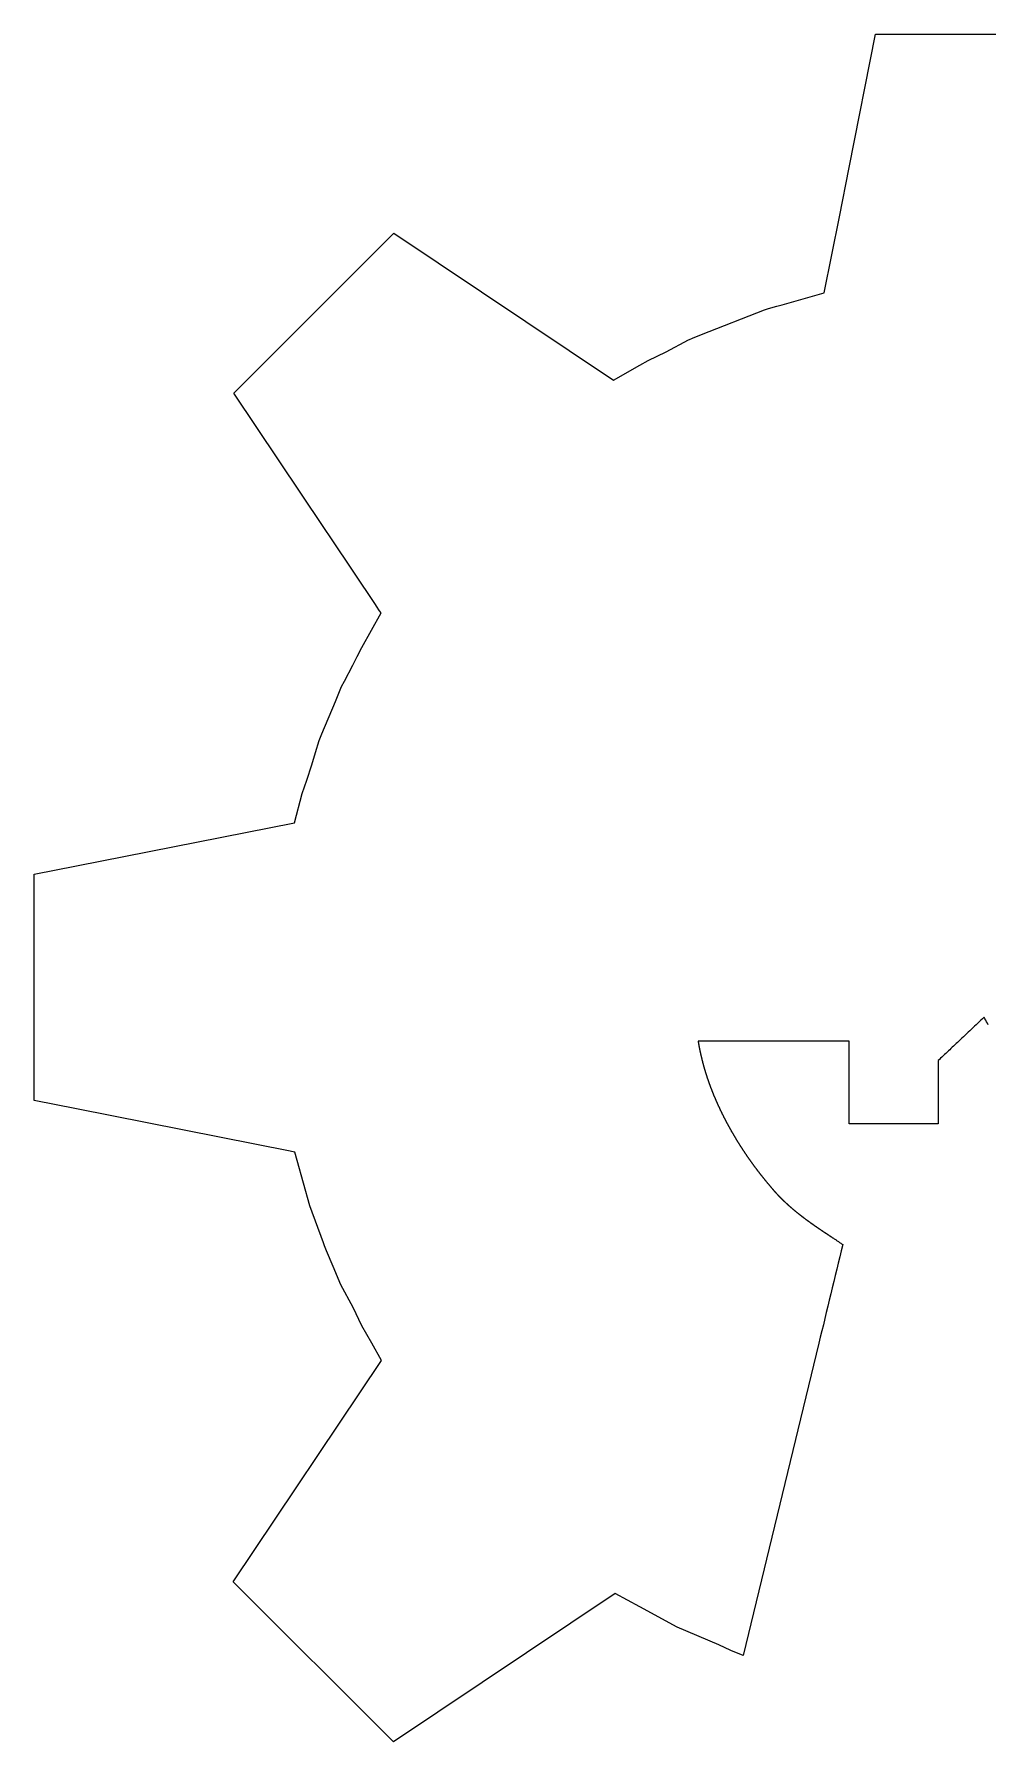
# Model space of a CAD drawing. Extents: x 0.1 to 59.6, y 0.2 to 53.5.
# Drawn here: x 0.1 to 29.8, y 0.2 to 53.5 of the extents above; entities that cross this region are included whole.
import ezdxf

# ---------------------------------------------------------------- set-up
doc = ezdxf.new("R2010")
doc.units = 0
doc.layers.add('BASE', color=7, linetype='CONTINUOUS')

msp = doc.modelspace()

# ---------------------------------------------------------------- linework, layer by layer
at = {"layer": 'BASE', "color": 7}
for p, q in [((25.521, 49.341), (26.344, 53.498)), ((26.344, 53.498), (27.986, 53.498)), ((27.986, 53.498), (28.294, 53.498)), ((28.294, 53.498), (31.536, 53.498)), ((25.215, 47.797), (25.521, 49.341)), ((24.744, 45.422), (25.215, 47.797)), ((6.33, 42.296), (11.322, 47.287)), ((11.322, 47.287), (18.172, 42.703)), ((23.433, 45.056), (24.744, 45.422)), ((20.915, 44.123), (22.879, 44.892)), ((22.879, 44.892), (23.007, 44.938)), ((23.007, 44.938), (23.009, 44.938)), ((23.009, 44.938), (23.265, 45.01)), ((23.265, 45.01), (23.433, 45.056)), ((19.809, 43.583), (20.514, 43.963)), ((20.514, 43.963), (20.54, 43.974)), ((20.54, 43.974), (20.634, 44.013)), ((20.634, 44.013), (20.915, 44.123)), ((18.172, 42.703), (18.996, 43.167)), ((18.996, 43.167), (19.25, 43.311)), ((19.25, 43.311), (19.809, 43.583)), ((9.135, 38.104), (6.33, 42.296)), ((9.374, 37.748), (9.135, 38.104)), ((10.743, 35.702), (9.374, 37.748)), ((10.316, 34.363), (10.92, 35.438)), ((10.775, 35.654), (10.743, 35.702)), ((10.873, 35.508), (10.775, 35.654)), ((10.92, 35.438), (10.873, 35.508)), ((10.176, 34.076), (10.316, 34.363)), ((9.778, 33.314), (10.044, 33.807)), ((10.044, 33.807), (10.176, 34.076)), ((9.495, 32.679), (9.688, 33.147)), ((9.688, 33.147), (9.778, 33.314)), ((9.078, 31.67), (9.495, 32.679)), ((8.875, 31.08), (8.99, 31.462)), ((8.99, 31.462), (9.078, 31.67)), ((8.759, 30.694), (8.875, 31.08)), ((8.604, 30.223), (8.759, 30.694)), ((8.465, 29.802), (8.604, 30.223)), ((8.218, 28.89), (8.465, 29.802)), ((1.422, 27.544), (8.218, 28.89)), ((0.101, 27.282), (1.422, 27.544)), ((0.101, 25.725), (0.101, 27.282)), ((0.101, 22.074), (0.101, 25.725)), ((29.284, 22.4), (29.234, 22.353)), ((29.333, 22.446), (29.284, 22.4)), ((29.382, 22.493), (29.333, 22.446)), ((29.432, 22.539), (29.382, 22.493)), ((29.481, 22.586), (29.432, 22.539)), ((29.53, 22.632), (29.481, 22.586)), ((29.58, 22.679), (29.53, 22.632)), ((29.629, 22.726), (29.58, 22.679)), ((29.678, 22.772), (29.629, 22.726)), ((29.728, 22.819), (29.678, 22.772)), ((29.754, 22.772), (29.728, 22.819)), ((29.781, 22.726), (29.754, 22.772)), ((29.807, 22.679), (29.781, 22.726)), ((29.834, 22.632), (29.807, 22.679)), ((29.86, 22.586), (29.834, 22.632)), ((0.101, 20.223), (0.101, 22.074)), ((20.81, 22.075), (20.812, 22.064)), ((21.104, 22.075), (20.81, 22.075)), ((20.812, 22.064), (20.813, 22.054)), ((20.813, 22.054), (20.815, 22.043)), ((20.815, 22.043), (20.817, 22.033)), ((20.817, 22.033), (20.819, 22.022)), ((20.819, 22.022), (20.82, 22.012)), ((20.82, 22.012), (20.822, 22.001)), ((20.822, 22.001), (20.824, 21.991)), ((20.824, 21.991), (20.826, 21.98)), ((20.826, 21.98), (20.828, 21.97)), ((20.828, 21.97), (20.83, 21.959)), ((20.83, 21.959), (20.832, 21.949)), ((20.832, 21.949), (20.833, 21.938)), ((20.833, 21.938), (20.835, 21.928)), ((20.835, 21.928), (20.837, 21.917)), ((20.837, 21.917), (20.839, 21.907)), ((20.839, 21.907), (20.841, 21.896)), ((20.841, 21.896), (20.843, 21.886)), ((20.843, 21.886), (20.845, 21.875)), ((20.845, 21.875), (20.847, 21.865)), ((20.847, 21.865), (20.849, 21.854)), ((20.849, 21.854), (20.851, 21.844)), ((21.399, 22.075), (21.104, 22.075)), ((21.693, 22.075), (21.399, 22.075)), ((21.988, 22.075), (21.693, 22.075)), ((22.282, 22.075), (21.988, 22.075)), ((22.576, 22.075), (22.282, 22.075)), ((22.871, 22.075), (22.576, 22.075)), ((23.165, 22.075), (22.871, 22.075)), ((23.46, 22.075), (23.165, 22.075)), ((23.754, 22.075), (23.46, 22.075)), ((24.048, 22.075), (23.754, 22.075)), ((24.343, 22.075), (24.048, 22.075)), ((24.637, 22.075), (24.343, 22.075)), ((24.932, 22.075), (24.637, 22.075)), ((25.226, 22.075), (24.932, 22.075)), ((25.521, 22.075), (25.226, 22.075)), ((25.521, 22.035), (25.521, 22.075)), ((25.521, 21.995), (25.521, 22.035)), ((25.521, 21.955), (25.521, 21.995)), ((25.521, 21.915), (25.521, 21.955)), ((25.521, 21.875), (25.521, 21.915)), ((25.521, 21.835), (25.521, 21.875)), ((28.737, 21.885), (28.697, 21.847)), ((28.777, 21.922), (28.737, 21.885)), ((28.818, 21.96), (28.777, 21.922)), ((28.858, 21.998), (28.818, 21.96)), ((28.898, 22.036), (28.858, 21.998)), ((28.938, 22.074), (28.898, 22.036)), ((28.988, 22.121), (28.938, 22.074)), ((29.037, 22.167), (28.988, 22.121)), ((29.086, 22.214), (29.037, 22.167)), ((29.136, 22.26), (29.086, 22.214)), ((29.185, 22.307), (29.136, 22.26)), ((29.234, 22.353), (29.185, 22.307)), ((20.851, 21.844), (20.853, 21.833)), ((20.853, 21.833), (20.856, 21.823)), ((20.856, 21.823), (20.858, 21.813)), ((20.858, 21.813), (20.86, 21.802)), ((20.86, 21.802), (20.862, 21.792)), ((20.862, 21.792), (20.864, 21.781)), ((20.864, 21.781), (20.866, 21.771)), ((20.866, 21.771), (20.868, 21.76)), ((20.868, 21.76), (20.871, 21.75)), ((20.871, 21.75), (20.873, 21.739)), ((20.873, 21.739), (20.875, 21.729)), ((20.875, 21.729), (20.877, 21.719)), ((20.877, 21.719), (20.88, 21.708)), ((20.88, 21.708), (20.882, 21.698)), ((20.882, 21.698), (20.884, 21.687)), ((20.884, 21.687), (20.887, 21.677)), ((20.887, 21.677), (20.889, 21.666)), ((20.889, 21.666), (20.891, 21.656)), ((20.891, 21.656), (20.894, 21.646)), ((20.894, 21.646), (20.896, 21.635)), ((20.896, 21.635), (20.898, 21.625)), ((20.898, 21.625), (20.901, 21.614)), ((20.901, 21.614), (20.903, 21.604)), ((20.903, 21.604), (20.906, 21.594)), ((20.906, 21.594), (20.908, 21.583)), ((20.908, 21.583), (20.911, 21.573)), ((20.911, 21.573), (20.913, 21.562)), ((20.913, 21.562), (20.916, 21.552)), ((20.916, 21.552), (20.918, 21.542)), ((20.918, 21.542), (20.921, 21.531)), ((20.921, 21.531), (20.923, 21.521)), ((20.923, 21.521), (20.926, 21.511)), ((20.926, 21.511), (20.928, 21.5)), ((20.928, 21.5), (20.931, 21.49)), ((20.931, 21.49), (20.934, 21.479)), ((20.934, 21.479), (20.936, 21.469)), ((20.936, 21.469), (20.939, 21.459)), ((20.939, 21.459), (20.942, 21.448)), ((20.942, 21.448), (20.944, 21.438)), ((20.944, 21.438), (20.947, 21.428)), ((20.947, 21.428), (20.95, 21.417)), ((20.95, 21.417), (20.952, 21.407)), ((20.952, 21.407), (20.955, 21.397)), ((20.955, 21.397), (20.958, 21.386)), ((20.958, 21.386), (20.961, 21.376)), ((20.961, 21.376), (20.963, 21.366)), ((20.963, 21.366), (20.966, 21.355)), ((20.966, 21.355), (20.969, 21.345)), ((20.969, 21.345), (20.972, 21.335)), ((20.972, 21.335), (20.975, 21.324)), ((20.975, 21.324), (20.978, 21.314)), ((25.521, 21.795), (25.521, 21.835)), ((25.521, 21.756), (25.521, 21.795)), ((25.521, 21.716), (25.521, 21.756)), ((25.521, 21.676), (25.521, 21.716)), ((25.521, 21.636), (25.521, 21.676)), ((25.521, 21.596), (25.521, 21.636)), ((25.521, 21.556), (25.521, 21.596)), ((25.521, 21.516), (25.521, 21.556)), ((25.521, 21.476), (25.521, 21.516)), ((25.521, 21.436), (25.521, 21.476)), ((25.521, 21.315), (25.521, 21.436)), ((25.521, 21.194), (25.521, 21.315)), ((28.335, 21.505), (28.295, 21.467)), ((28.295, 21.467), (28.295, 21.344)), ((28.295, 21.344), (28.295, 21.221)), ((28.375, 21.543), (28.335, 21.505)), ((28.415, 21.581), (28.375, 21.543)), ((28.456, 21.619), (28.415, 21.581)), ((28.496, 21.657), (28.456, 21.619)), ((28.536, 21.695), (28.496, 21.657)), ((28.576, 21.733), (28.536, 21.695)), ((28.616, 21.771), (28.576, 21.733)), ((28.657, 21.809), (28.616, 21.771)), ((28.697, 21.847), (28.657, 21.809)), ((20.978, 21.314), (20.98, 21.304)), ((20.98, 21.304), (20.983, 21.294)), ((20.983, 21.294), (20.986, 21.283)), ((20.986, 21.283), (20.989, 21.273)), ((20.989, 21.273), (20.992, 21.263)), ((20.992, 21.263), (20.995, 21.252)), ((20.995, 21.252), (20.998, 21.242)), ((20.998, 21.242), (21.001, 21.232)), ((21.001, 21.232), (21.004, 21.222)), ((21.004, 21.222), (21.007, 21.211)), ((21.007, 21.211), (21.01, 21.201)), ((21.01, 21.201), (21.013, 21.191)), ((21.013, 21.191), (21.016, 21.181)), ((21.016, 21.181), (21.019, 21.17)), ((21.019, 21.17), (21.022, 21.16)), ((21.022, 21.16), (21.025, 21.15)), ((21.025, 21.15), (21.028, 21.14)), ((21.028, 21.14), (21.032, 21.129)), ((21.032, 21.129), (21.035, 21.119)), ((21.035, 21.119), (21.038, 21.109)), ((21.038, 21.109), (21.041, 21.099)), ((21.041, 21.099), (21.044, 21.088)), ((21.044, 21.088), (21.047, 21.078)), ((21.047, 21.078), (21.051, 21.068)), ((21.051, 21.068), (21.054, 21.058)), ((21.054, 21.058), (21.057, 21.048)), ((21.057, 21.048), (21.06, 21.037)), ((21.06, 21.037), (21.064, 21.027)), ((21.064, 21.027), (21.067, 21.017)), ((21.067, 21.017), (21.07, 21.007)), ((21.07, 21.007), (21.073, 20.997)), ((21.073, 20.997), (21.077, 20.986)), ((21.077, 20.986), (21.08, 20.976)), ((21.08, 20.976), (21.083, 20.966)), ((21.083, 20.966), (21.087, 20.956)), ((21.087, 20.956), (21.09, 20.946)), ((21.09, 20.946), (21.094, 20.936)), ((21.094, 20.936), (21.097, 20.925)), ((21.097, 20.925), (21.1, 20.915)), ((21.1, 20.915), (21.104, 20.905)), ((21.104, 20.905), (21.107, 20.895)), ((21.107, 20.895), (21.111, 20.885)), ((21.111, 20.885), (21.114, 20.875)), ((21.114, 20.875), (21.118, 20.865)), ((21.118, 20.865), (21.121, 20.854)), ((21.121, 20.854), (21.125, 20.844)), ((21.125, 20.844), (21.128, 20.834)), ((21.128, 20.834), (21.132, 20.824)), ((21.132, 20.824), (21.135, 20.814)), ((21.135, 20.814), (21.139, 20.804)), ((21.139, 20.804), (21.142, 20.794)), ((21.142, 20.794), (21.146, 20.784)), ((21.146, 20.784), (21.149, 20.774)), ((25.521, 21.073), (25.521, 21.194)), ((25.521, 20.952), (25.521, 21.073)), ((25.521, 20.83), (25.521, 20.952)), ((25.521, 20.709), (25.521, 20.83)), ((28.295, 21.221), (28.295, 21.098)), ((28.295, 21.098), (28.295, 20.975)), ((28.295, 20.975), (28.295, 20.851)), ((28.295, 20.851), (28.295, 20.728)), ((21.149, 20.774), (21.153, 20.764)), ((21.153, 20.764), (21.157, 20.753)), ((21.157, 20.753), (21.16, 20.743)), ((21.16, 20.743), (21.164, 20.733)), ((21.164, 20.733), (21.168, 20.723)), ((21.168, 20.723), (21.171, 20.713)), ((21.171, 20.713), (21.175, 20.703)), ((21.175, 20.703), (21.179, 20.693)), ((21.179, 20.693), (21.182, 20.683)), ((21.182, 20.683), (21.186, 20.673)), ((21.186, 20.673), (21.19, 20.663)), ((21.19, 20.663), (21.194, 20.653)), ((21.194, 20.653), (21.197, 20.643)), ((21.197, 20.643), (21.201, 20.633)), ((21.201, 20.633), (21.205, 20.623)), ((21.205, 20.623), (21.209, 20.613)), ((21.209, 20.613), (21.213, 20.603)), ((21.213, 20.603), (21.216, 20.593)), ((21.216, 20.593), (21.22, 20.583)), ((21.22, 20.583), (21.224, 20.573)), ((21.224, 20.573), (21.228, 20.563)), ((21.228, 20.563), (21.232, 20.553)), ((21.232, 20.553), (21.236, 20.543)), ((21.236, 20.543), (21.24, 20.533)), ((21.24, 20.533), (21.243, 20.523)), ((21.243, 20.523), (21.247, 20.513)), ((21.247, 20.513), (21.251, 20.503)), ((21.251, 20.503), (21.255, 20.493)), ((21.255, 20.493), (21.259, 20.483)), ((21.259, 20.483), (21.263, 20.473)), ((21.263, 20.473), (21.267, 20.463)), ((21.267, 20.463), (21.271, 20.453)), ((21.271, 20.453), (21.275, 20.444)), ((21.275, 20.444), (21.279, 20.434)), ((21.279, 20.434), (21.283, 20.424)), ((21.283, 20.424), (21.287, 20.414)), ((21.287, 20.414), (21.291, 20.404)), ((21.291, 20.404), (21.295, 20.394)), ((21.295, 20.394), (21.299, 20.384)), ((21.299, 20.384), (21.304, 20.374)), ((21.304, 20.374), (21.308, 20.364)), ((21.308, 20.364), (21.312, 20.355)), ((21.312, 20.355), (21.316, 20.345)), ((21.316, 20.345), (21.32, 20.335)), ((21.32, 20.335), (21.324, 20.325)), ((21.324, 20.325), (21.328, 20.315)), ((21.328, 20.315), (21.332, 20.305)), ((21.332, 20.305), (21.337, 20.295)), ((21.337, 20.295), (21.341, 20.286)), ((21.341, 20.286), (21.345, 20.276)), ((21.345, 20.276), (21.349, 20.266)), ((21.349, 20.266), (21.353, 20.256)), ((21.353, 20.256), (21.358, 20.246)), ((25.521, 20.588), (25.521, 20.709)), ((25.521, 20.467), (25.521, 20.588)), ((25.521, 20.346), (25.521, 20.467)), ((25.521, 20.224), (25.521, 20.346)), ((28.295, 20.728), (28.295, 20.605)), ((28.295, 20.605), (28.295, 20.482)), ((28.295, 20.482), (28.295, 20.359)), ((28.295, 20.359), (28.295, 20.236)), ((1.422, 19.961), (0.101, 20.223)), ((8.083, 18.641), (1.422, 19.961)), ((21.358, 20.246), (21.362, 20.237)), ((21.362, 20.237), (21.366, 20.227)), ((21.366, 20.227), (21.37, 20.217)), ((21.37, 20.217), (21.375, 20.207)), ((21.375, 20.207), (21.379, 20.197)), ((21.379, 20.197), (21.383, 20.188)), ((21.383, 20.188), (21.388, 20.178)), ((21.388, 20.178), (21.392, 20.168)), ((21.392, 20.168), (21.396, 20.158)), ((21.396, 20.158), (21.401, 20.149)), ((21.401, 20.149), (21.405, 20.139)), ((21.405, 20.139), (21.409, 20.129)), ((21.409, 20.129), (21.414, 20.119)), ((21.414, 20.119), (21.418, 20.11)), ((21.418, 20.11), (21.422, 20.1)), ((21.422, 20.1), (21.427, 20.09)), ((21.427, 20.09), (21.431, 20.08)), ((21.431, 20.08), (21.436, 20.071)), ((21.436, 20.071), (21.44, 20.061)), ((21.44, 20.061), (21.445, 20.051)), ((21.445, 20.051), (21.449, 20.042)), ((21.449, 20.042), (21.454, 20.032)), ((21.454, 20.032), (21.458, 20.022)), ((21.458, 20.022), (21.463, 20.013)), ((21.463, 20.013), (21.467, 20.003)), ((21.467, 20.003), (21.472, 19.993)), ((21.472, 19.993), (21.476, 19.984)), ((21.476, 19.984), (21.481, 19.974)), ((21.481, 19.974), (21.485, 19.964)), ((21.485, 19.964), (21.49, 19.955)), ((21.49, 19.955), (21.494, 19.945)), ((21.494, 19.945), (21.499, 19.936)), ((21.499, 19.936), (21.503, 19.926)), ((21.503, 19.926), (21.508, 19.916)), ((21.508, 19.916), (21.513, 19.907)), ((21.513, 19.907), (21.517, 19.897)), ((21.517, 19.897), (21.522, 19.888)), ((21.522, 19.888), (21.526, 19.878)), ((21.526, 19.878), (21.531, 19.868)), ((21.531, 19.868), (21.536, 19.859)), ((21.536, 19.859), (21.54, 19.849)), ((21.54, 19.849), (21.545, 19.84)), ((21.545, 19.84), (21.55, 19.83)), ((21.55, 19.83), (21.554, 19.821)), ((21.554, 19.821), (21.559, 19.811)), ((21.559, 19.811), (21.564, 19.802)), ((21.564, 19.802), (21.568, 19.792)), ((21.568, 19.792), (21.573, 19.783)), ((21.573, 19.783), (21.578, 19.773)), ((21.578, 19.773), (21.583, 19.764)), ((21.583, 19.764), (21.587, 19.754)), ((21.587, 19.754), (21.592, 19.745)), ((21.592, 19.745), (21.597, 19.735)), ((21.597, 19.735), (21.602, 19.726)), ((21.602, 19.726), (21.607, 19.716)), ((25.521, 20.103), (25.521, 20.224)), ((25.521, 19.982), (25.521, 20.103)), ((25.521, 19.861), (25.521, 19.982)), ((25.521, 19.74), (25.521, 19.861)), ((25.521, 19.618), (25.521, 19.74)), ((28.295, 20.236), (28.295, 20.113)), ((28.295, 20.113), (28.295, 19.989)), ((28.295, 19.989), (28.295, 19.866)), ((28.295, 19.866), (28.295, 19.743)), ((28.295, 19.743), (28.295, 19.62)), ((21.607, 19.716), (21.611, 19.707)), ((21.611, 19.707), (21.616, 19.697)), ((21.616, 19.697), (21.621, 19.688)), ((21.621, 19.688), (21.626, 19.678)), ((21.626, 19.678), (21.631, 19.669)), ((21.631, 19.669), (21.635, 19.66)), ((21.635, 19.66), (21.64, 19.65)), ((21.64, 19.65), (21.645, 19.641)), ((21.645, 19.641), (21.65, 19.631)), ((21.65, 19.631), (21.655, 19.622)), ((21.655, 19.622), (21.66, 19.613)), ((21.66, 19.613), (21.665, 19.603)), ((21.665, 19.603), (21.67, 19.594)), ((21.67, 19.594), (21.675, 19.584)), ((21.675, 19.584), (21.679, 19.575)), ((21.679, 19.575), (21.684, 19.566)), ((21.684, 19.566), (21.689, 19.556)), ((21.689, 19.556), (21.694, 19.547)), ((21.694, 19.547), (21.699, 19.538)), ((21.699, 19.538), (21.704, 19.528)), ((21.704, 19.528), (21.709, 19.519)), ((21.709, 19.519), (21.714, 19.51)), ((21.714, 19.51), (21.719, 19.501)), ((21.719, 19.501), (21.724, 19.491)), ((21.724, 19.491), (21.729, 19.482)), ((21.729, 19.482), (21.734, 19.473)), ((21.734, 19.473), (21.739, 19.463)), ((21.739, 19.463), (21.744, 19.454)), ((21.744, 19.454), (21.749, 19.445)), ((21.749, 19.445), (21.754, 19.436)), ((21.754, 19.436), (21.759, 19.426)), ((21.759, 19.426), (21.764, 19.417)), ((21.764, 19.417), (21.769, 19.408)), ((21.769, 19.408), (21.775, 19.399)), ((21.775, 19.399), (21.78, 19.39)), ((21.78, 19.39), (21.785, 19.38)), ((21.785, 19.38), (21.79, 19.371)), ((21.79, 19.371), (21.795, 19.362)), ((21.795, 19.362), (21.8, 19.353)), ((21.8, 19.353), (21.805, 19.344)), ((21.805, 19.344), (21.81, 19.334)), ((21.81, 19.334), (21.815, 19.325)), ((21.815, 19.325), (21.821, 19.316)), ((21.821, 19.316), (21.826, 19.307)), ((21.826, 19.307), (21.831, 19.298)), ((21.831, 19.298), (21.836, 19.289)), ((21.836, 19.289), (21.841, 19.28)), ((21.841, 19.28), (21.846, 19.271)), ((21.846, 19.271), (21.852, 19.261)), ((21.852, 19.261), (21.857, 19.252)), ((21.857, 19.252), (21.862, 19.243)), ((21.862, 19.243), (21.867, 19.234)), ((21.867, 19.234), (21.872, 19.225)), ((21.872, 19.225), (21.878, 19.216)), ((21.878, 19.216), (21.883, 19.207)), ((21.883, 19.207), (21.888, 19.198)), ((21.888, 19.198), (21.893, 19.189)), ((21.893, 19.189), (21.899, 19.18)), ((25.521, 19.497), (25.521, 19.618)), ((25.662, 19.497), (25.521, 19.497)), ((25.804, 19.497), (25.662, 19.497)), ((25.945, 19.497), (25.804, 19.497)), ((26.086, 19.497), (25.945, 19.497)), ((26.228, 19.497), (26.086, 19.497)), ((26.369, 19.497), (26.228, 19.497)), ((26.51, 19.497), (26.369, 19.497)), ((26.652, 19.497), (26.51, 19.497)), ((26.793, 19.497), (26.652, 19.497)), ((26.935, 19.497), (26.793, 19.497)), ((27.076, 19.497), (26.935, 19.497)), ((27.217, 19.497), (27.076, 19.497)), ((27.359, 19.497), (27.217, 19.497)), ((27.5, 19.497), (27.359, 19.497)), ((27.642, 19.497), (27.5, 19.497)), ((27.783, 19.497), (27.642, 19.497)), ((27.815, 19.497), (27.783, 19.497)), ((27.847, 19.497), (27.815, 19.497)), ((27.879, 19.497), (27.847, 19.497)), ((27.911, 19.497), (27.879, 19.497)), ((27.943, 19.497), (27.911, 19.497)), ((27.975, 19.497), (27.943, 19.497)), ((28.007, 19.497), (27.975, 19.497)), ((28.039, 19.497), (28.007, 19.497)), ((28.071, 19.497), (28.039, 19.497)), ((28.103, 19.497), (28.071, 19.497)), ((28.135, 19.497), (28.103, 19.497)), ((28.167, 19.497), (28.135, 19.497)), ((28.199, 19.497), (28.167, 19.497)), ((28.231, 19.497), (28.199, 19.497)), ((28.263, 19.497), (28.231, 19.497)), ((28.295, 19.497), (28.263, 19.497)), ((28.295, 19.62), (28.295, 19.497)), ((21.899, 19.18), (21.904, 19.171)), ((21.904, 19.171), (21.909, 19.162)), ((21.909, 19.162), (21.915, 19.153)), ((21.915, 19.153), (21.92, 19.144)), ((21.92, 19.144), (21.925, 19.135)), ((21.925, 19.135), (21.93, 19.126)), ((21.93, 19.126), (21.936, 19.117)), ((21.936, 19.117), (21.941, 19.108)), ((21.941, 19.108), (21.946, 19.099)), ((21.946, 19.099), (21.952, 19.09)), ((21.952, 19.09), (21.957, 19.081)), ((21.957, 19.081), (21.962, 19.072)), ((21.962, 19.072), (21.968, 19.063)), ((21.968, 19.063), (21.973, 19.054)), ((21.973, 19.054), (21.978, 19.045)), ((21.978, 19.045), (21.984, 19.037)), ((21.984, 19.037), (21.989, 19.028)), ((21.989, 19.028), (21.995, 19.019)), ((21.995, 19.019), (22, 19.01)), ((22, 19.01), (22.005, 19.001)), ((22.005, 19.001), (22.011, 18.992)), ((22.011, 18.992), (22.016, 18.983)), ((22.016, 18.983), (22.022, 18.974)), ((22.022, 18.974), (22.027, 18.966)), ((22.027, 18.966), (22.032, 18.957)), ((22.032, 18.957), (22.038, 18.948)), ((22.038, 18.948), (22.043, 18.939)), ((22.043, 18.939), (22.049, 18.93)), ((22.049, 18.93), (22.054, 18.922)), ((22.054, 18.922), (22.06, 18.913)), ((22.06, 18.913), (22.065, 18.904)), ((22.065, 18.904), (22.071, 18.895)), ((22.071, 18.895), (22.076, 18.887)), ((22.076, 18.887), (22.081, 18.878)), ((22.081, 18.878), (22.087, 18.869)), ((22.087, 18.869), (22.092, 18.86)), ((22.092, 18.86), (22.098, 18.852)), ((22.098, 18.852), (22.103, 18.843)), ((22.103, 18.843), (22.109, 18.834)), ((22.109, 18.834), (22.114, 18.826)), ((22.114, 18.826), (22.12, 18.817)), ((22.12, 18.817), (22.126, 18.808)), ((22.126, 18.808), (22.131, 18.799)), ((22.131, 18.799), (22.137, 18.791)), ((22.137, 18.791), (22.142, 18.782)), ((22.142, 18.782), (22.148, 18.774)), ((22.148, 18.774), (22.153, 18.765)), ((22.153, 18.765), (22.159, 18.756)), ((22.159, 18.756), (22.164, 18.748)), ((22.164, 18.748), (22.17, 18.739)), ((22.17, 18.739), (22.176, 18.73)), ((22.176, 18.73), (22.181, 18.722)), ((22.181, 18.722), (22.187, 18.713)), ((22.187, 18.713), (22.192, 18.705)), ((22.192, 18.705), (22.198, 18.696)), ((22.198, 18.696), (22.203, 18.688)), ((22.203, 18.688), (22.209, 18.679)), ((22.209, 18.679), (22.215, 18.671)), ((22.215, 18.671), (22.22, 18.662)), ((22.22, 18.662), (22.226, 18.654)), ((22.226, 18.654), (22.232, 18.645)), ((8.129, 18.633), (8.083, 18.641)), ((8.231, 18.613), (8.129, 18.633)), ((8.577, 17.38), (8.231, 18.613)), ((22.232, 18.645), (22.237, 18.637)), ((22.237, 18.637), (22.243, 18.628)), ((22.243, 18.628), (22.248, 18.62)), ((22.248, 18.62), (22.254, 18.611)), ((22.254, 18.611), (22.26, 18.603)), ((22.26, 18.603), (22.265, 18.594)), ((22.265, 18.594), (22.271, 18.586)), ((22.271, 18.586), (22.277, 18.577)), ((22.277, 18.577), (22.282, 18.569)), ((22.282, 18.569), (22.288, 18.561)), ((22.288, 18.561), (22.294, 18.552)), ((22.294, 18.552), (22.299, 18.544)), ((22.299, 18.544), (22.305, 18.535)), ((22.305, 18.535), (22.311, 18.527)), ((22.311, 18.527), (22.316, 18.519)), ((22.316, 18.519), (22.322, 18.51)), ((22.322, 18.51), (22.328, 18.502)), ((22.328, 18.502), (22.334, 18.494)), ((22.334, 18.494), (22.339, 18.485)), ((22.339, 18.485), (22.345, 18.477)), ((22.345, 18.477), (22.351, 18.469)), ((22.351, 18.469), (22.356, 18.46)), ((22.356, 18.46), (22.362, 18.452)), ((22.362, 18.452), (22.368, 18.444)), ((22.368, 18.444), (22.374, 18.436)), ((22.374, 18.436), (22.379, 18.427)), ((22.379, 18.427), (22.385, 18.419)), ((22.385, 18.419), (22.391, 18.411)), ((22.391, 18.411), (22.397, 18.403)), ((22.397, 18.403), (22.402, 18.394)), ((22.402, 18.394), (22.408, 18.386)), ((22.408, 18.386), (22.414, 18.378)), ((22.414, 18.378), (22.42, 18.37)), ((22.42, 18.37), (22.425, 18.362)), ((22.425, 18.362), (22.431, 18.354)), ((22.431, 18.354), (22.437, 18.345)), ((22.437, 18.345), (22.443, 18.337)), ((22.443, 18.337), (22.449, 18.329)), ((22.449, 18.329), (22.454, 18.321)), ((22.454, 18.321), (22.46, 18.313)), ((22.46, 18.313), (22.466, 18.305)), ((22.466, 18.305), (22.472, 18.297)), ((22.472, 18.297), (22.478, 18.289)), ((22.478, 18.289), (22.483, 18.281)), ((22.483, 18.281), (22.489, 18.272)), ((22.489, 18.272), (22.495, 18.264)), ((22.495, 18.264), (22.501, 18.256)), ((22.501, 18.256), (22.507, 18.248)), ((22.507, 18.248), (22.513, 18.24)), ((22.513, 18.24), (22.518, 18.232)), ((22.518, 18.232), (22.524, 18.224)), ((22.524, 18.224), (22.53, 18.216)), ((22.53, 18.216), (22.536, 18.208)), ((22.536, 18.208), (22.542, 18.2)), ((22.542, 18.2), (22.548, 18.192)), ((22.548, 18.192), (22.553, 18.184)), ((22.553, 18.184), (22.559, 18.177)), ((22.559, 18.177), (22.565, 18.169)), ((22.565, 18.169), (22.571, 18.161)), ((22.571, 18.161), (22.577, 18.153)), ((22.577, 18.153), (22.583, 18.145)), ((22.583, 18.145), (22.589, 18.137)), ((22.589, 18.137), (22.594, 18.129)), ((22.594, 18.129), (22.6, 18.121)), ((22.6, 18.121), (22.606, 18.113)), ((22.606, 18.113), (22.612, 18.106)), ((22.612, 18.106), (22.618, 18.098)), ((22.618, 18.098), (22.624, 18.09)), ((22.624, 18.09), (22.63, 18.082)), ((22.63, 18.082), (22.636, 18.074)), ((22.636, 18.074), (22.641, 18.066)), ((22.641, 18.066), (22.647, 18.059)), ((22.647, 18.059), (22.653, 18.051)), ((22.653, 18.051), (22.659, 18.043)), ((22.659, 18.043), (22.665, 18.035)), ((22.665, 18.035), (22.671, 18.028)), ((22.671, 18.028), (22.677, 18.02)), ((22.677, 18.02), (22.683, 18.012)), ((22.683, 18.012), (22.689, 18.005)), ((22.689, 18.005), (22.694, 17.997)), ((22.694, 17.997), (22.7, 17.989)), ((22.7, 17.989), (22.706, 17.982)), ((22.706, 17.982), (22.712, 17.974)), ((22.712, 17.974), (22.718, 17.966)), ((22.718, 17.966), (22.724, 17.959)), ((22.724, 17.959), (22.73, 17.951)), ((22.73, 17.951), (22.736, 17.943)), ((22.736, 17.943), (22.742, 17.936)), ((22.742, 17.936), (22.748, 17.928)), ((22.748, 17.928), (22.754, 17.921)), ((22.754, 17.921), (22.76, 17.913)), ((22.76, 17.913), (22.766, 17.905)), ((22.766, 17.905), (22.771, 17.898)), ((22.771, 17.898), (22.777, 17.89)), ((22.777, 17.89), (22.783, 17.883)), ((22.783, 17.883), (22.789, 17.875)), ((22.789, 17.875), (22.795, 17.868)), ((22.795, 17.868), (22.801, 17.86)), ((22.801, 17.86), (22.807, 17.853)), ((22.807, 17.853), (22.813, 17.845)), ((22.813, 17.845), (22.819, 17.838)), ((22.819, 17.838), (22.825, 17.83)), ((22.825, 17.83), (22.831, 17.823)), ((22.831, 17.823), (22.837, 17.816)), ((22.837, 17.816), (22.843, 17.808)), ((22.843, 17.808), (22.849, 17.801)), ((22.849, 17.801), (22.855, 17.793)), ((22.855, 17.793), (22.861, 17.786)), ((22.861, 17.786), (22.867, 17.779)), ((22.867, 17.779), (22.872, 17.771)), ((22.872, 17.771), (22.878, 17.764)), ((22.878, 17.764), (22.884, 17.757)), ((22.884, 17.757), (22.89, 17.749)), ((22.89, 17.749), (22.896, 17.742)), ((22.896, 17.742), (22.902, 17.735)), ((22.902, 17.735), (22.908, 17.727)), ((22.908, 17.727), (22.914, 17.72)), ((22.914, 17.72), (22.92, 17.713)), ((22.92, 17.713), (22.926, 17.706)), ((22.926, 17.706), (22.932, 17.698)), ((22.932, 17.698), (22.938, 17.691)), ((22.938, 17.691), (22.944, 17.684)), ((22.944, 17.684), (22.95, 17.677)), ((22.95, 17.677), (22.956, 17.669)), ((22.956, 17.669), (22.962, 17.662)), ((22.962, 17.662), (22.968, 17.655)), ((22.968, 17.655), (22.974, 17.648)), ((22.974, 17.648), (22.98, 17.641)), ((22.98, 17.641), (22.986, 17.634)), ((22.986, 17.634), (22.992, 17.627)), ((22.992, 17.627), (22.998, 17.619)), ((22.998, 17.619), (23.004, 17.612)), ((23.004, 17.612), (23.01, 17.605)), ((23.01, 17.605), (23.016, 17.598)), ((23.016, 17.598), (23.022, 17.591)), ((23.022, 17.591), (23.028, 17.584)), ((8.63, 17.193), (8.577, 17.38)), ((8.702, 16.936), (8.63, 17.193)), ((23.028, 17.584), (23.034, 17.577)), ((23.034, 17.577), (23.04, 17.57)), ((23.04, 17.57), (23.045, 17.563)), ((23.045, 17.563), (23.051, 17.556)), ((23.051, 17.556), (23.057, 17.549)), ((23.057, 17.549), (23.063, 17.542)), ((23.063, 17.542), (23.069, 17.535)), ((23.069, 17.535), (23.073, 17.531)), ((23.073, 17.531), (23.076, 17.527)), ((23.076, 17.527), (23.079, 17.523)), ((23.079, 17.523), (23.082, 17.519)), ((23.082, 17.519), (23.086, 17.515)), ((23.086, 17.515), (23.089, 17.511)), ((23.089, 17.511), (23.092, 17.507)), ((23.092, 17.507), (23.096, 17.503)), ((23.096, 17.503), (23.099, 17.499)), ((23.099, 17.499), (23.102, 17.495)), ((23.102, 17.495), (23.106, 17.491)), ((23.106, 17.491), (23.109, 17.487)), ((23.109, 17.487), (23.112, 17.484)), ((23.112, 17.484), (23.116, 17.48)), ((23.116, 17.48), (23.119, 17.476)), ((23.119, 17.476), (23.122, 17.472)), ((23.122, 17.472), (23.126, 17.468)), ((23.126, 17.468), (23.129, 17.464)), ((23.129, 17.464), (23.132, 17.46)), ((23.132, 17.46), (23.136, 17.456)), ((23.136, 17.456), (23.139, 17.452)), ((23.139, 17.452), (23.142, 17.448)), ((23.142, 17.448), (23.146, 17.444)), ((23.146, 17.444), (23.149, 17.441)), ((23.149, 17.441), (23.152, 17.437)), ((23.152, 17.437), (23.156, 17.433)), ((23.156, 17.433), (23.159, 17.429)), ((23.159, 17.429), (23.162, 17.425)), ((23.162, 17.425), (23.166, 17.421)), ((23.166, 17.421), (23.169, 17.417)), ((23.169, 17.417), (23.173, 17.413)), ((23.173, 17.413), (23.176, 17.41)), ((23.176, 17.41), (23.179, 17.406)), ((23.179, 17.406), (23.183, 17.402)), ((23.183, 17.402), (23.186, 17.398)), ((23.186, 17.398), (23.19, 17.394)), ((23.19, 17.394), (23.193, 17.39)), ((23.193, 17.39), (23.196, 17.387)), ((23.196, 17.387), (23.2, 17.383)), ((23.2, 17.383), (23.203, 17.379)), ((23.203, 17.379), (23.207, 17.375)), ((23.207, 17.375), (23.21, 17.371)), ((23.21, 17.371), (23.214, 17.367)), ((23.214, 17.367), (23.217, 17.364)), ((23.217, 17.364), (23.22, 17.36)), ((23.22, 17.36), (23.224, 17.356)), ((23.224, 17.356), (23.227, 17.352)), ((23.227, 17.352), (23.231, 17.348)), ((23.231, 17.348), (23.234, 17.345)), ((23.234, 17.345), (23.238, 17.341)), ((23.238, 17.341), (23.241, 17.337)), ((23.241, 17.337), (23.245, 17.333)), ((23.245, 17.333), (23.248, 17.33)), ((23.248, 17.33), (23.251, 17.326)), ((23.251, 17.326), (23.255, 17.322)), ((23.255, 17.322), (23.258, 17.318)), ((23.258, 17.318), (23.262, 17.315)), ((23.262, 17.315), (23.265, 17.311)), ((23.265, 17.311), (23.269, 17.307)), ((23.269, 17.307), (23.272, 17.303)), ((23.272, 17.303), (23.276, 17.3)), ((23.276, 17.3), (23.279, 17.296)), ((23.279, 17.296), (23.283, 17.292)), ((23.283, 17.292), (23.286, 17.288)), ((23.286, 17.288), (23.29, 17.285)), ((23.29, 17.285), (23.293, 17.281)), ((23.293, 17.281), (23.297, 17.277)), ((23.297, 17.277), (23.3, 17.274)), ((23.3, 17.274), (23.304, 17.27)), ((23.304, 17.27), (23.307, 17.266)), ((23.307, 17.266), (23.311, 17.262)), ((23.311, 17.262), (23.314, 17.259)), ((23.314, 17.259), (23.318, 17.255)), ((23.318, 17.255), (23.322, 17.251)), ((23.322, 17.251), (23.325, 17.248)), ((23.325, 17.248), (23.329, 17.244)), ((23.329, 17.244), (23.332, 17.24)), ((23.332, 17.24), (23.336, 17.237)), ((23.336, 17.237), (23.339, 17.233)), ((23.339, 17.233), (23.343, 17.229)), ((23.343, 17.229), (23.346, 17.226)), ((23.346, 17.226), (23.35, 17.222)), ((23.35, 17.222), (23.354, 17.218)), ((23.354, 17.218), (23.357, 17.215)), ((23.357, 17.215), (23.361, 17.211)), ((23.361, 17.211), (23.364, 17.207)), ((23.364, 17.207), (23.368, 17.204)), ((23.368, 17.204), (23.371, 17.2)), ((23.371, 17.2), (23.375, 17.197)), ((23.375, 17.197), (23.379, 17.193)), ((23.379, 17.193), (23.382, 17.189)), ((23.382, 17.189), (23.386, 17.186)), ((23.386, 17.186), (23.389, 17.182)), ((23.389, 17.182), (23.393, 17.179)), ((23.393, 17.179), (23.397, 17.175)), ((23.397, 17.175), (23.4, 17.171)), ((23.4, 17.171), (23.404, 17.168)), ((23.404, 17.168), (23.407, 17.164)), ((23.407, 17.164), (23.411, 17.161)), ((23.411, 17.161), (23.415, 17.157)), ((23.415, 17.157), (23.418, 17.153)), ((23.418, 17.153), (23.422, 17.15)), ((23.422, 17.15), (23.426, 17.146)), ((23.426, 17.146), (23.429, 17.143)), ((23.429, 17.143), (23.433, 17.139)), ((23.433, 17.139), (23.436, 17.136)), ((23.436, 17.136), (23.44, 17.132)), ((23.44, 17.132), (23.444, 17.128)), ((23.444, 17.128), (23.447, 17.125)), ((23.447, 17.125), (23.451, 17.121)), ((23.451, 17.121), (23.455, 17.118)), ((23.455, 17.118), (23.458, 17.114)), ((23.458, 17.114), (23.462, 17.111)), ((23.462, 17.111), (23.466, 17.107)), ((23.466, 17.107), (23.469, 17.104)), ((23.469, 17.104), (23.473, 17.1)), ((23.473, 17.1), (23.477, 17.097)), ((23.477, 17.097), (23.48, 17.093)), ((23.48, 17.093), (23.484, 17.09)), ((23.484, 17.09), (23.488, 17.086)), ((23.488, 17.086), (23.491, 17.082)), ((23.491, 17.082), (23.495, 17.079)), ((23.495, 17.079), (23.499, 17.075)), ((23.499, 17.075), (23.502, 17.072)), ((23.502, 17.072), (23.506, 17.068)), ((23.506, 17.068), (23.51, 17.065)), ((23.51, 17.065), (23.514, 17.061)), ((23.514, 17.061), (23.517, 17.058)), ((23.517, 17.058), (23.521, 17.055)), ((23.521, 17.055), (23.525, 17.051)), ((9.121, 15.781), (8.702, 16.936)), ((23.525, 17.051), (23.528, 17.048)), ((23.528, 17.048), (23.532, 17.044)), ((23.532, 17.044), (23.536, 17.041)), ((23.536, 17.041), (23.54, 17.037)), ((23.54, 17.037), (23.543, 17.034)), ((23.543, 17.034), (23.547, 17.03)), ((23.547, 17.03), (23.551, 17.027)), ((23.551, 17.027), (23.554, 17.023)), ((23.554, 17.023), (23.558, 17.02)), ((23.558, 17.02), (23.562, 17.016)), ((23.562, 17.016), (23.566, 17.013)), ((23.566, 17.013), (23.569, 17.01)), ((23.569, 17.01), (23.573, 17.006)), ((23.573, 17.006), (23.577, 17.003)), ((23.577, 17.003), (23.581, 16.999)), ((23.581, 16.999), (23.584, 16.996)), ((23.584, 16.996), (23.588, 16.992)), ((23.588, 16.992), (23.592, 16.989)), ((23.592, 16.989), (23.596, 16.986)), ((23.596, 16.986), (23.599, 16.982)), ((23.599, 16.982), (23.603, 16.979)), ((23.603, 16.979), (23.607, 16.975)), ((23.607, 16.975), (23.611, 16.972)), ((23.611, 16.972), (23.615, 16.969)), ((23.615, 16.969), (23.618, 16.965)), ((23.618, 16.965), (23.622, 16.962)), ((23.622, 16.962), (23.626, 16.958)), ((23.626, 16.958), (23.63, 16.955)), ((23.63, 16.955), (23.633, 16.952)), ((23.633, 16.952), (23.637, 16.948)), ((23.637, 16.948), (23.641, 16.945)), ((23.641, 16.945), (23.645, 16.941)), ((23.645, 16.941), (23.649, 16.938)), ((23.649, 16.938), (23.652, 16.935)), ((23.652, 16.935), (23.656, 16.931)), ((23.656, 16.931), (23.66, 16.928)), ((23.66, 16.928), (23.664, 16.925)), ((23.664, 16.925), (23.668, 16.921)), ((23.668, 16.921), (23.672, 16.918)), ((23.672, 16.918), (23.675, 16.915)), ((23.675, 16.915), (23.679, 16.911)), ((23.679, 16.911), (23.683, 16.908)), ((23.683, 16.908), (23.687, 16.905)), ((23.687, 16.905), (23.691, 16.901)), ((23.691, 16.901), (23.694, 16.898)), ((23.694, 16.898), (23.698, 16.895)), ((23.698, 16.895), (23.702, 16.891)), ((23.702, 16.891), (23.706, 16.888)), ((23.706, 16.888), (23.71, 16.885)), ((23.71, 16.885), (23.714, 16.881)), ((23.714, 16.881), (23.718, 16.878)), ((23.718, 16.878), (23.721, 16.875)), ((23.721, 16.875), (23.725, 16.871)), ((23.725, 16.871), (23.729, 16.868)), ((23.729, 16.868), (23.733, 16.865)), ((23.733, 16.865), (23.737, 16.861)), ((23.737, 16.861), (23.741, 16.858)), ((23.741, 16.858), (23.745, 16.855)), ((23.745, 16.855), (23.748, 16.852)), ((23.748, 16.852), (23.752, 16.848)), ((23.752, 16.848), (23.756, 16.845)), ((23.756, 16.845), (23.76, 16.842)), ((23.76, 16.842), (23.764, 16.838)), ((23.764, 16.838), (23.768, 16.835)), ((23.768, 16.835), (23.772, 16.832)), ((23.772, 16.832), (23.776, 16.829)), ((23.776, 16.829), (23.779, 16.825)), ((23.779, 16.825), (23.783, 16.822)), ((23.783, 16.822), (23.787, 16.819)), ((23.787, 16.819), (23.791, 16.815)), ((23.791, 16.815), (23.795, 16.812)), ((23.795, 16.812), (23.799, 16.809)), ((23.799, 16.809), (23.803, 16.806)), ((23.803, 16.806), (23.807, 16.802)), ((23.807, 16.802), (23.811, 16.799)), ((23.811, 16.799), (23.815, 16.796)), ((23.815, 16.796), (23.818, 16.793)), ((23.818, 16.793), (23.822, 16.789)), ((23.822, 16.789), (23.826, 16.786)), ((23.826, 16.786), (23.83, 16.783)), ((23.83, 16.783), (23.834, 16.78)), ((23.834, 16.78), (23.838, 16.777)), ((23.838, 16.777), (23.842, 16.773)), ((23.842, 16.773), (23.846, 16.77)), ((23.846, 16.77), (23.85, 16.767)), ((23.85, 16.767), (23.854, 16.764)), ((23.854, 16.764), (23.858, 16.76)), ((23.858, 16.76), (23.862, 16.757)), ((23.862, 16.757), (23.866, 16.754)), ((23.866, 16.754), (23.869, 16.751)), ((23.869, 16.751), (23.873, 16.748)), ((23.873, 16.748), (23.877, 16.744)), ((23.877, 16.744), (23.881, 16.741)), ((23.881, 16.741), (23.885, 16.738)), ((23.885, 16.738), (23.889, 16.735)), ((23.889, 16.735), (23.893, 16.732)), ((23.893, 16.732), (23.897, 16.728)), ((23.897, 16.728), (23.901, 16.725)), ((23.901, 16.725), (23.905, 16.722)), ((23.905, 16.722), (23.909, 16.719)), ((23.909, 16.719), (23.913, 16.716)), ((23.913, 16.716), (23.917, 16.713)), ((23.917, 16.713), (23.921, 16.709)), ((23.921, 16.709), (23.925, 16.706)), ((23.925, 16.706), (23.929, 16.703)), ((23.929, 16.703), (23.933, 16.7)), ((23.933, 16.7), (23.937, 16.697)), ((23.937, 16.697), (23.941, 16.694)), ((23.941, 16.694), (23.945, 16.69)), ((23.945, 16.69), (23.949, 16.687)), ((23.949, 16.687), (23.953, 16.684)), ((23.953, 16.684), (23.957, 16.681)), ((23.957, 16.681), (23.961, 16.678)), ((23.961, 16.678), (23.965, 16.675)), ((23.965, 16.675), (23.969, 16.671)), ((23.969, 16.671), (23.973, 16.668)), ((23.973, 16.668), (23.977, 16.665)), ((23.977, 16.665), (23.981, 16.662)), ((23.981, 16.662), (23.985, 16.659)), ((23.985, 16.659), (23.989, 16.656)), ((23.989, 16.656), (23.993, 16.653)), ((23.993, 16.653), (23.997, 16.65)), ((23.997, 16.65), (24.001, 16.646)), ((24.001, 16.646), (24.005, 16.643)), ((24.005, 16.643), (24.009, 16.64)), ((24.009, 16.64), (24.013, 16.637)), ((24.013, 16.637), (24.017, 16.634)), ((24.017, 16.634), (24.021, 16.631)), ((24.021, 16.631), (24.025, 16.628)), ((24.025, 16.628), (24.029, 16.625)), ((24.029, 16.625), (24.033, 16.622)), ((24.033, 16.622), (24.037, 16.618)), ((24.037, 16.618), (24.041, 16.615)), ((24.041, 16.615), (24.045, 16.612)), ((24.045, 16.612), (24.049, 16.609)), ((24.049, 16.609), (24.053, 16.606)), ((24.053, 16.606), (24.057, 16.603)), ((24.057, 16.603), (24.061, 16.6)), ((24.061, 16.6), (24.065, 16.597)), ((24.065, 16.597), (24.069, 16.594)), ((24.069, 16.594), (24.073, 16.591)), ((24.073, 16.591), (24.077, 16.588)), ((24.077, 16.588), (24.081, 16.584)), ((24.081, 16.584), (24.085, 16.581)), ((24.085, 16.581), (24.089, 16.578)), ((24.089, 16.578), (24.093, 16.575)), ((24.093, 16.575), (24.098, 16.572)), ((24.098, 16.572), (24.102, 16.569)), ((24.102, 16.569), (24.106, 16.566)), ((24.106, 16.566), (24.11, 16.563)), ((24.11, 16.563), (24.114, 16.56)), ((24.114, 16.56), (24.118, 16.557)), ((24.118, 16.557), (24.122, 16.554)), ((24.122, 16.554), (24.126, 16.551)), ((24.126, 16.551), (24.13, 16.548)), ((24.13, 16.548), (24.134, 16.545)), ((24.134, 16.545), (24.138, 16.542)), ((24.138, 16.542), (24.142, 16.539)), ((24.142, 16.539), (24.146, 16.535)), ((24.146, 16.535), (24.15, 16.532)), ((24.15, 16.532), (24.154, 16.529)), ((24.154, 16.529), (24.159, 16.526)), ((24.159, 16.526), (24.163, 16.523)), ((24.163, 16.523), (24.167, 16.52)), ((24.167, 16.52), (24.171, 16.517)), ((24.171, 16.517), (24.175, 16.514)), ((24.175, 16.514), (24.179, 16.511)), ((24.179, 16.511), (24.183, 16.508)), ((24.183, 16.508), (24.187, 16.505)), ((24.187, 16.505), (24.191, 16.502)), ((24.191, 16.502), (24.195, 16.499)), ((24.195, 16.499), (24.199, 16.496)), ((24.199, 16.496), (24.204, 16.493)), ((24.204, 16.493), (24.208, 16.49)), ((24.208, 16.49), (24.212, 16.487)), ((24.212, 16.487), (24.216, 16.484)), ((24.216, 16.484), (24.22, 16.481)), ((24.22, 16.481), (24.224, 16.478)), ((24.224, 16.478), (24.228, 16.475)), ((24.228, 16.475), (24.232, 16.472)), ((24.232, 16.472), (24.236, 16.469)), ((24.236, 16.469), (24.241, 16.466)), ((24.241, 16.466), (24.245, 16.463)), ((24.245, 16.463), (24.249, 16.46)), ((24.249, 16.46), (24.253, 16.457)), ((24.253, 16.457), (24.257, 16.454)), ((24.257, 16.454), (24.261, 16.451)), ((24.261, 16.451), (24.265, 16.448)), ((24.265, 16.448), (24.269, 16.445)), ((24.269, 16.445), (24.273, 16.442)), ((24.273, 16.442), (24.278, 16.439)), ((24.278, 16.439), (24.282, 16.436)), ((24.282, 16.436), (24.286, 16.433)), ((24.286, 16.433), (24.29, 16.43)), ((24.29, 16.43), (24.294, 16.427)), ((24.294, 16.427), (24.298, 16.424)), ((24.298, 16.424), (24.302, 16.421)), ((24.302, 16.421), (24.307, 16.418)), ((24.307, 16.418), (24.311, 16.415)), ((24.311, 16.415), (24.315, 16.412)), ((24.315, 16.412), (24.319, 16.409)), ((24.319, 16.409), (24.323, 16.406)), ((24.323, 16.406), (24.327, 16.403)), ((24.327, 16.403), (24.331, 16.4)), ((24.331, 16.4), (24.336, 16.397)), ((24.336, 16.397), (24.34, 16.395)), ((24.34, 16.395), (24.344, 16.392)), ((24.344, 16.392), (24.348, 16.389)), ((24.348, 16.389), (24.352, 16.386)), ((24.352, 16.386), (24.356, 16.383)), ((24.356, 16.383), (24.36, 16.38)), ((24.36, 16.38), (24.365, 16.377)), ((24.365, 16.377), (24.369, 16.374)), ((24.369, 16.374), (24.373, 16.371)), ((24.373, 16.371), (24.377, 16.368)), ((24.377, 16.368), (24.381, 16.365)), ((24.381, 16.365), (24.385, 16.362)), ((24.385, 16.362), (24.39, 16.359)), ((24.39, 16.359), (24.394, 16.356)), ((24.394, 16.356), (24.398, 16.353)), ((24.398, 16.353), (24.402, 16.35)), ((24.402, 16.35), (24.406, 16.347)), ((24.406, 16.347), (24.41, 16.344)), ((24.41, 16.344), (24.415, 16.342)), ((24.415, 16.342), (24.419, 16.339)), ((24.419, 16.339), (24.423, 16.336)), ((24.423, 16.336), (24.427, 16.333)), ((24.427, 16.333), (24.431, 16.33)), ((24.431, 16.33), (24.435, 16.327)), ((24.435, 16.327), (24.44, 16.324)), ((24.44, 16.324), (24.444, 16.321)), ((24.444, 16.321), (24.448, 16.318)), ((24.448, 16.318), (24.452, 16.315)), ((24.452, 16.315), (24.456, 16.312)), ((24.456, 16.312), (24.461, 16.309)), ((24.461, 16.309), (24.465, 16.307)), ((24.465, 16.307), (24.469, 16.304)), ((24.469, 16.304), (24.473, 16.301)), ((24.473, 16.301), (24.477, 16.298)), ((24.477, 16.298), (24.481, 16.295)), ((24.481, 16.295), (24.486, 16.292)), ((24.486, 16.292), (24.49, 16.289)), ((24.49, 16.289), (24.494, 16.286)), ((24.494, 16.286), (24.498, 16.283)), ((24.498, 16.283), (24.502, 16.28)), ((24.502, 16.28), (24.507, 16.277)), ((24.507, 16.277), (24.511, 16.275)), ((24.511, 16.275), (24.515, 16.272)), ((24.515, 16.272), (24.519, 16.269)), ((24.519, 16.269), (24.523, 16.266)), ((24.523, 16.266), (24.528, 16.263)), ((24.528, 16.263), (24.532, 16.26)), ((24.532, 16.26), (24.536, 16.257)), ((24.536, 16.257), (24.54, 16.254)), ((24.54, 16.254), (24.544, 16.251)), ((24.544, 16.251), (24.549, 16.249)), ((24.549, 16.249), (24.553, 16.246)), ((24.553, 16.246), (24.557, 16.243)), ((24.557, 16.243), (24.561, 16.24)), ((24.561, 16.24), (24.566, 16.237)), ((24.566, 16.237), (24.57, 16.234)), ((24.57, 16.234), (24.574, 16.231)), ((24.574, 16.231), (24.578, 16.228)), ((24.578, 16.228), (24.582, 16.225)), ((24.582, 16.225), (24.587, 16.223)), ((24.587, 16.223), (24.591, 16.22)), ((24.591, 16.22), (24.595, 16.217)), ((24.595, 16.217), (24.599, 16.214)), ((24.599, 16.214), (24.603, 16.211)), ((24.603, 16.211), (24.608, 16.208)), ((24.608, 16.208), (24.612, 16.205)), ((24.612, 16.205), (24.616, 16.203)), ((24.616, 16.203), (24.62, 16.2)), ((24.62, 16.2), (24.625, 16.197)), ((24.625, 16.197), (24.629, 16.194)), ((24.629, 16.194), (24.633, 16.191)), ((24.633, 16.191), (24.637, 16.188)), ((24.637, 16.188), (24.641, 16.185)), ((24.641, 16.185), (24.646, 16.182)), ((24.646, 16.182), (24.65, 16.18)), ((24.65, 16.18), (24.654, 16.177)), ((24.654, 16.177), (24.658, 16.174)), ((24.658, 16.174), (24.663, 16.171)), ((24.663, 16.171), (24.667, 16.168)), ((24.667, 16.168), (24.671, 16.165)), ((24.671, 16.165), (24.675, 16.162)), ((24.675, 16.162), (24.68, 16.16)), ((24.68, 16.16), (24.684, 16.157)), ((24.684, 16.157), (24.688, 16.154)), ((24.688, 16.154), (24.692, 16.151)), ((24.692, 16.151), (24.696, 16.148)), ((24.696, 16.148), (24.701, 16.145)), ((24.701, 16.145), (24.705, 16.143)), ((24.705, 16.143), (24.709, 16.14)), ((24.709, 16.14), (24.713, 16.137)), ((24.713, 16.137), (24.718, 16.134)), ((24.718, 16.134), (24.722, 16.131)), ((24.722, 16.131), (24.726, 16.128)), ((24.726, 16.128), (24.73, 16.125)), ((24.73, 16.125), (24.735, 16.123)), ((24.735, 16.123), (24.739, 16.12)), ((24.739, 16.12), (24.743, 16.117)), ((24.743, 16.117), (24.747, 16.114)), ((24.747, 16.114), (24.752, 16.111)), ((24.752, 16.111), (24.756, 16.108)), ((24.756, 16.108), (24.76, 16.106)), ((24.76, 16.106), (24.764, 16.103)), ((24.764, 16.103), (24.769, 16.1)), ((24.769, 16.1), (24.773, 16.097)), ((24.773, 16.097), (24.777, 16.094)), ((24.777, 16.094), (24.781, 16.091)), ((24.781, 16.091), (24.786, 16.089)), ((24.786, 16.089), (24.79, 16.086)), ((24.79, 16.086), (24.794, 16.083)), ((24.794, 16.083), (24.798, 16.08)), ((24.798, 16.08), (24.803, 16.077)), ((24.803, 16.077), (24.807, 16.074)), ((24.807, 16.074), (24.811, 16.072)), ((24.811, 16.072), (24.815, 16.069)), ((24.815, 16.069), (24.82, 16.066)), ((24.82, 16.066), (24.824, 16.063)), ((24.824, 16.063), (24.828, 16.06)), ((24.828, 16.06), (24.832, 16.058)), ((24.832, 16.058), (24.837, 16.055)), ((24.837, 16.055), (24.841, 16.052)), ((24.841, 16.052), (24.845, 16.049)), ((24.845, 16.049), (24.849, 16.046)), ((24.849, 16.046), (24.854, 16.043)), ((24.854, 16.043), (24.858, 16.041)), ((24.858, 16.041), (24.862, 16.038)), ((24.862, 16.038), (24.866, 16.035)), ((24.866, 16.035), (24.871, 16.032)), ((24.871, 16.032), (24.875, 16.029)), ((24.875, 16.029), (24.879, 16.027)), ((24.879, 16.027), (24.884, 16.024)), ((24.884, 16.024), (24.888, 16.021)), ((24.888, 16.021), (24.892, 16.018)), ((24.892, 16.018), (24.896, 16.015)), ((24.896, 16.015), (24.901, 16.012)), ((24.901, 16.012), (24.905, 16.01)), ((24.905, 16.01), (24.909, 16.007)), ((24.909, 16.007), (24.913, 16.004)), ((24.913, 16.004), (24.918, 16.001)), ((24.918, 16.001), (24.922, 15.998)), ((24.922, 15.998), (24.926, 15.996)), ((24.926, 15.996), (24.93, 15.993)), ((24.93, 15.993), (24.935, 15.99)), ((24.935, 15.99), (24.939, 15.987)), ((24.939, 15.987), (24.943, 15.984)), ((9.152, 15.693), (9.121, 15.781)), ((9.218, 15.535), (9.152, 15.693)), ((9.426, 15.044), (9.218, 15.535)), ((24.943, 15.984), (24.947, 15.982)), ((24.947, 15.982), (24.952, 15.979)), ((24.952, 15.979), (24.956, 15.976)), ((24.956, 15.976), (24.96, 15.973)), ((24.96, 15.973), (24.965, 15.97)), ((24.965, 15.97), (24.969, 15.967)), ((24.969, 15.967), (24.973, 15.965)), ((24.973, 15.965), (24.977, 15.962)), ((24.977, 15.962), (24.982, 15.959)), ((24.982, 15.959), (24.986, 15.956)), ((24.986, 15.956), (24.99, 15.953)), ((24.99, 15.953), (24.994, 15.951)), ((24.994, 15.951), (24.999, 15.948)), ((24.999, 15.948), (25.003, 15.945)), ((25.003, 15.945), (25.007, 15.942)), ((25.007, 15.942), (25.011, 15.939)), ((25.011, 15.939), (25.016, 15.937)), ((25.016, 15.937), (25.035, 15.924)), ((25.035, 15.924), (25.054, 15.911)), ((25.054, 15.911), (25.073, 15.898)), ((25.073, 15.898), (25.092, 15.885)), ((25.092, 15.885), (25.111, 15.872)), ((25.111, 15.872), (25.13, 15.859)), ((25.13, 15.859), (25.149, 15.846)), ((25.149, 15.846), (25.168, 15.833)), ((25.168, 15.833), (25.187, 15.82)), ((25.187, 15.82), (25.206, 15.807)), ((25.206, 15.807), (25.225, 15.794)), ((25.225, 15.794), (25.244, 15.781)), ((25.274, 15.537), (25.228, 15.344)), ((25.244, 15.781), (25.264, 15.768)), ((25.264, 15.768), (25.283, 15.755)), ((25.321, 15.729), (25.274, 15.537)), ((25.283, 15.755), (25.302, 15.742)), ((25.302, 15.742), (25.321, 15.729)), ((9.669, 14.47), (9.426, 15.044)), ((25.135, 14.959), (25.088, 14.767)), ((25.181, 15.152), (25.135, 14.959)), ((25.228, 15.344), (25.181, 15.152)), ((10.05, 13.764), (9.669, 14.47)), ((25.041, 14.574), (24.995, 14.382)), ((25.088, 14.767), (25.041, 14.574)), ((24.902, 13.997), (24.855, 13.805)), ((24.948, 14.189), (24.902, 13.997)), ((24.995, 14.382), (24.948, 14.189)), ((10.326, 13.197), (10.05, 13.764)), ((24.762, 13.42), (24.716, 13.227)), ((24.809, 13.612), (24.762, 13.42)), ((24.855, 13.805), (24.809, 13.612)), ((10.636, 12.65), (10.326, 13.197)), ((24.622, 12.842), (24.576, 12.65)), ((24.669, 13.035), (24.622, 12.842)), ((24.716, 13.227), (24.669, 13.035)), ((10.938, 12.115), (10.636, 12.65)), ((24.576, 12.65), (22.22, 2.907)), ((6.312, 5.203), (10.938, 12.115)), ((11.304, 0.211), (6.312, 5.203)), ((18.226, 4.845), (11.304, 0.211)), ((18.996, 4.422), (18.226, 4.845)), ((20.156, 3.785), (18.996, 4.422)), ((21.454, 3.233), (20.156, 3.785)), ((21.829, 3.062), (21.454, 3.233)), ((22.22, 2.907), (21.829, 3.062))]:
    msp.add_line(p, q, dxfattribs=at)

doc.saveas('drawing.dxf')
